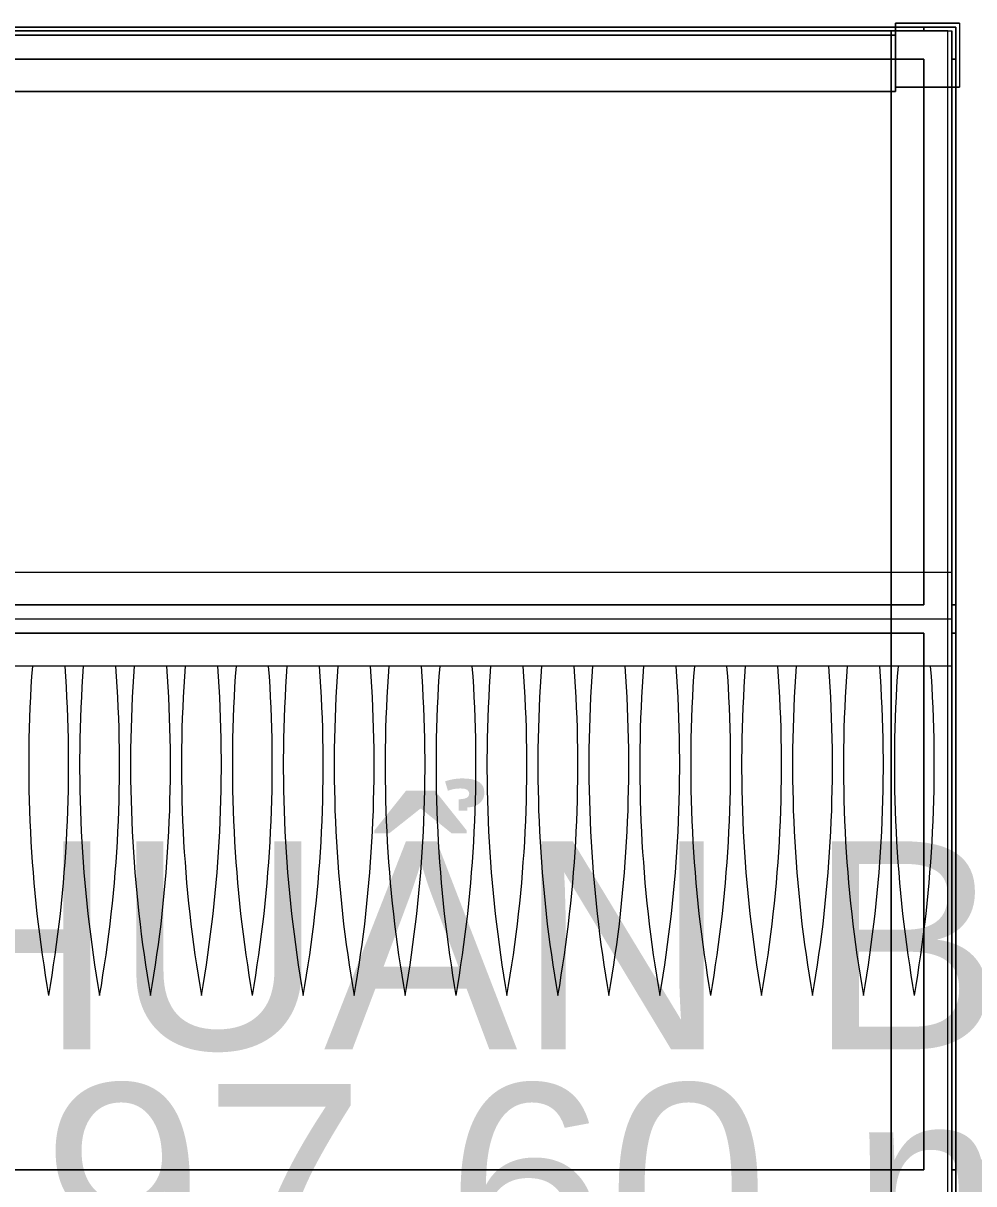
# Model space of a CAD drawing. Header units: millimetres. Extents: x -22227 to 20164, y 15335 to 61747.
# Drawn here: x -9589 to -8579, y 52338 to 53571 of the extents above; entities that cross this region are included whole.
import ezdxf

# ---------------------------------------------------------------- set-up
doc = ezdxf.new("R2010")
doc.units = ezdxf.units.MM
for name, color, linetype, lineweight in [('A-AREA-IDEN', 7, 'Continuous', 9), ('A-DETL-GENF', 7, 'Continuous', 5), ('M-EQPM', 7, 'Continuous', 5)]:
    doc.layers.add(name, color=color, linetype=linetype, lineweight=lineweight)
doc.styles.add('Arial_3', font='arial.ttf', dxfattribs={"height": 221})

# ---------------------------------------------------------------- blocks, each defined once
blk = doc.blocks.new('AHU - 2-2150388-MẶT BẰNG BỐ TRÍ THIẾT BỊ')
at = {"layer": 'A-DETL-GENF'}
for p, q in [((-1137.5, -797.5), (-1137.5, 797.5)), ((-1137.5, 797.5), (-1037.5, 797.5)), ((-1137.5, -797.5), (-1137.5, 797.5)), ((-1137.5, 797.5), (-1037.5, 797.5)), ((-1087.5, 797.5), (-1087.5, -797.5)), ((-1087.5, 797.5), (-1087.5, -797.5)), ((-1037.5, 797.5), (-1037.5, -797.5)), ((-1037.5, 797.5), (-1037.5, -797.5)), ((-1037.5, 774.8), (-1037.5, 740.2)), ((-1037.5, 774.8), (-1037.5, 740.2)), ((-1037.5, 720.7), (-1037.5, 686.1)), ((-1037.5, 720.7), (-1037.5, 686.1)), ((-1037.5, 666.6), (-1037.5, 632)), ((-1037.5, 666.6), (-1037.5, 632)), ((-1037.5, 612.5), (-1037.5, 577.8)), ((-1037.5, 612.5), (-1037.5, 577.8)), ((-1037.5, 558.4), (-1037.5, 523.7)), ((-1037.5, 558.4), (-1037.5, 523.7)), ((-1037.5, 504.3), (-1037.5, 469.6)), ((-1037.5, 504.3), (-1037.5, 469.6)), ((-1037.5, 450.2), (-1037.5, 415.5)), ((-1037.5, 450.2), (-1037.5, 415.5)), ((-1037.5, 396.1), (-1037.5, 361.4)), ((-1037.5, 396.1), (-1037.5, 361.4)), ((-1037.5, 342), (-1037.5, 307.3)), ((-1037.5, 342), (-1037.5, 307.3)), ((-1037.5, 287.9), (-1037.5, 253.2)), ((-1037.5, 287.9), (-1037.5, 253.2)), ((-1037.5, 233.8), (-1037.5, 199.1)), ((-1037.5, 233.8), (-1037.5, 199.1)), ((-1037.5, 179.7), (-1037.5, 145)), ((-1037.5, 179.7), (-1037.5, 145)), ((-1037.5, 125.5), (-1037.5, 90.9)), ((-1037.5, 125.5), (-1037.5, 90.9)), ((-1037.5, 71.4), (-1037.5, 36.8)), ((-1037.5, 71.4), (-1037.5, 36.8)), ((-1037.5, 17.3), (-1037.5, -17.3)), ((-1037.5, 17.3), (-1037.5, -17.3)), ((-1037.5, -36.8), (-1037.5, -71.4)), ((-1037.5, -36.8), (-1037.5, -71.4)), ((-1037.5, -90.9), (-1037.5, -125.5)), ((-1037.5, -90.9), (-1037.5, -125.5)), ((-1037.5, -145), (-1037.5, -179.7)), ((-1037.5, -145), (-1037.5, -179.7))]:
    blk.add_line(p, q, dxfattribs=at)
for centre, start, end in [((-932.6, -650), 80.12, 94.209), ((-932.6, -650), 80.12, 94.209), ((-932.6, 2165), 265.791, 279.88), ((-932.6, 2165), 265.791, 279.88), ((-932.6, -704.1), 80.12, 94.209), ((-932.6, -704.1), 80.12, 94.209), ((-932.6, 2110.9), 265.791, 279.88), ((-932.6, 2110.9), 265.791, 279.88), ((-932.6, -758.2), 80.12, 94.209), ((-932.6, -758.2), 80.12, 94.209), ((-932.6, 2056.8), 265.791, 279.88), ((-932.6, 2056.8), 265.791, 279.88), ((-932.6, -812.3), 80.12, 94.209), ((-932.6, -812.3), 80.12, 94.209), ((-932.6, 2002.7), 265.791, 279.88), ((-932.6, 2002.7), 265.791, 279.88), ((-932.6, -866.4), 80.12, 94.209), ((-932.6, -866.4), 80.12, 94.209), ((-932.6, 1948.6), 265.791, 279.88), ((-932.6, 1948.6), 265.791, 279.88), ((-932.6, -920.5), 80.12, 94.209), ((-932.6, -920.5), 80.12, 94.209), ((-932.6, 1894.5), 265.791, 279.88), ((-932.6, 1894.5), 265.791, 279.88), ((-932.6, -974.6), 80.12, 94.209), ((-932.6, -974.6), 80.12, 94.209), ((-932.6, 1840.4), 265.791, 279.88), ((-932.6, 1840.4), 265.791, 279.88), ((-932.6, -1028.7), 80.12, 94.209), ((-932.6, -1028.7), 80.12, 94.209), ((-932.6, 1786.2), 265.791, 279.88), ((-932.6, 1786.2), 265.791, 279.88), ((-932.6, -1082.9), 80.12, 94.209), ((-932.6, -1082.9), 80.12, 94.209), ((-932.6, 1732.1), 265.791, 279.88), ((-932.6, 1732.1), 265.791, 279.88), ((-932.6, -1137), 80.12, 94.209), ((-932.6, -1137), 80.12, 94.209), ((-932.6, 1678), 265.791, 279.88), ((-932.6, 1678), 265.791, 279.88), ((-932.6, -1191.1), 80.12, 94.209), ((-932.6, -1191.1), 80.12, 94.209), ((-932.6, 1623.9), 265.791, 279.88), ((-932.6, 1623.9), 265.791, 279.88), ((-932.6, -1245.2), 80.12, 94.209), ((-932.6, -1245.2), 80.12, 94.209), ((-932.6, 1569.8), 265.791, 279.88), ((-932.6, 1569.8), 265.791, 279.88), ((-932.6, -1299.3), 80.12, 94.209), ((-932.6, -1299.3), 80.12, 94.209), ((-932.6, 1515.7), 265.791, 279.88), ((-932.6, 1515.7), 265.791, 279.88), ((-932.6, -1353.4), 80.12, 94.209), ((-932.6, -1353.4), 80.12, 94.209), ((-932.6, 1461.6), 265.791, 279.88), ((-932.6, 1461.6), 265.791, 279.88), ((-932.6, -1407.5), 80.12, 94.209), ((-932.6, -1407.5), 80.12, 94.209), ((-932.6, 1407.5), 265.791, 279.88), ((-932.6, 1407.5), 265.791, 279.88), ((-932.6, -1461.6), 80.12, 94.209), ((-932.6, -1461.6), 80.12, 94.209), ((-932.6, 1353.4), 265.791, 279.88), ((-932.6, 1353.4), 265.791, 279.88), ((-932.6, -1515.7), 80.12, 94.209), ((-932.6, -1515.7), 80.12, 94.209), ((-932.6, 1299.3), 265.791, 279.88), ((-932.6, 1299.3), 265.791, 279.88), ((-932.6, -1569.8), 80.12, 94.209), ((-932.6, -1569.8), 80.12, 94.209), ((-932.6, 1245.2), 265.791, 279.88), ((-932.6, 1245.2), 265.791, 279.88)]:
    blk.add_arc(centre, 1428.7, start, end, dxfattribs=at)
at = {"layer": 'M-EQPM'}
for p, q in [((-1720.5, 737.5), (-1720.5, 805.5)), ((-1720.5, 805.5), (-1720.5, 737.5)), ((-1720.5, 805.5), (-1720.5, 737.5)), ((-1720.5, 737.5), (-1720.5, 805.5)), ((-1720.5, 805.5), (-1652.5, 805.5)), ((-1720.5, 805.5), (-1652.5, 805.5)), ((-1720.5, 805.5), (-1652.5, 805.5)), ((-1720.5, 805.5), (-1652.5, 805.5)), ((-1720.5, 737.5), (-1720.5, 805.5)), ((-1720.5, 805.5), (-1720.5, 737.5)), ((-1720.5, 805.5), (-1720.5, 737.5)), ((-1720.5, 737.5), (-1720.5, 805.5)), ((-1720.5, 805.5), (-1652.5, 805.5)), ((-1720.5, 805.5), (-1652.5, 805.5)), ((-1720.5, 805.5), (-1652.5, 805.5)), ((-1720.5, 805.5), (-1652.5, 805.5)), ((-1716.5, 737.5), (-1716.5, 801.5)), ((-1716.5, 801.5), (-1652.5, 801.5)), ((-1716.5, 801.5), (-1652.5, 801.5)), ((-1716.5, 737.5), (-1716.5, 801.5)), ((-1716.5, 801.5), (-1652.5, 801.5)), ((-1716.5, 801.5), (-1652.5, 801.5)), ((-1716.5, 801.5), (-1716.5, 737.5)), ((-1716.5, 801.5), (-1716.5, 737.5)), ((-1716.5, 801.5), (1716.5, 801.5)), ((1716.5, 801.5), (-1716.5, 801.5)), ((-1716.5, 801.5), (-1716.5, -801.5)), ((-1716.5, 801.5), (-1716.5, -801.5)), ((-1716.5, 737.5), (-1716.5, 801.5)), ((-1716.5, 801.5), (-1652.5, 801.5)), ((-1716.5, 801.5), (-1652.5, 801.5)), ((-1716.5, 737.5), (-1716.5, 801.5)), ((-1716.5, 801.5), (-1652.5, 801.5)), ((-1716.5, 801.5), (-1652.5, 801.5)), ((-1716.5, 801.5), (-1716.5, 737.5)), ((-1716.5, 801.5), (-1716.5, 737.5)), ((-1716.5, 801.5), (1716.5, 801.5)), ((1716.5, 801.5), (-1716.5, 801.5)), ((-1716.5, 801.5), (-1716.5, -801.5)), ((-1716.5, 801.5), (-1716.5, -801.5)), ((-1102.5, 801.5), (-1682.5, 801.5)), ((-1682.5, 801.5), (-1682.5, 797.5)), ((-1682.5, 797.5), (-1682.5, 801.5)), ((-1682.5, 801.5), (-1102.5, 801.5)), ((-1102.5, 801.5), (-1682.5, 801.5)), ((-1682.5, 801.5), (-1682.5, 797.5)), ((-1682.5, 797.5), (-1682.5, 801.5)), ((-1682.5, 801.5), (-1102.5, 801.5)), ((-1652.5, 801.5), (-1652.5, 805.5)), ((-1652.5, 805.5), (-1652.5, 737.5)), ((-1652.5, 737.5), (-1652.5, 805.5)), ((-1652.5, 805.5), (-1652.5, 801.5)), ((-1652.5, 801.5), (-1652.5, 805.5)), ((-1652.5, 805.5), (-1652.5, 737.5)), ((-1652.5, 737.5), (-1652.5, 805.5)), ((-1652.5, 805.5), (-1652.5, 801.5)), ((-1652.5, 737.5), (-1652.5, 801.5)), ((-1652.5, 801.5), (-1652.5, 737.5)), ((-1652.5, 737.5), (-1652.5, 801.5)), ((-1652.5, 801.5), (-1652.5, 737.5)), ((-1102.5, 801.5), (-1102.5, 797.5)), ((-1102.5, 797.5), (-1102.5, 801.5)), ((-1102.5, 801.5), (-1102.5, 797.5)), ((-1102.5, 797.5), (-1102.5, 801.5)), ((-502.5, 801.5), (-1072.5, 801.5)), ((-1072.5, 797.5), (-1072.5, 801.5)), ((-1072.5, 801.5), (-502.5, 801.5)), ((-1072.5, 801.5), (-1072.5, 797.5)), ((-502.5, 801.5), (-1072.5, 801.5)), ((-1072.5, 797.5), (-1072.5, 801.5)), ((-1072.5, 801.5), (-502.5, 801.5)), ((-1072.5, 801.5), (-1072.5, 797.5)), ((-502.5, 801.5), (-502.5, 797.5)), ((-502.5, 797.5), (-502.5, 801.5)), ((-502.5, 801.5), (-502.5, 797.5)), ((-502.5, 797.5), (-502.5, 801.5)), ((-1712.5, -797.5), (-1712.5, 797.5)), ((-1712.5, 797.5), (1712.5, 797.5)), ((-1712.5, -797.5), (-1712.5, 797.5)), ((1712.5, 797.5), (-1712.5, 797.5)), ((-1712.5, -797.5), (-1712.5, 797.5)), ((-1712.5, 797.5), (1712.5, 797.5)), ((-1712.5, -797.5), (-1712.5, 797.5)), ((1712.5, 797.5), (-1712.5, 797.5)), ((1712.5, 793), (-1712.5, 793)), ((-1712.5, 733), (-1712.5, 793)), ((-1712.5, 793), (-1712.5, 791)), ((-1712.5, 793), (-1712.5, 791)), ((-1712.5, 793), (-1712.5, 733)), ((1712.5, 793), (-1712.5, 793)), ((1712.5, 793), (-1712.5, 793)), ((1712.5, 793), (-1712.5, 793)), ((-1712.5, 733), (-1712.5, 793)), ((-1712.5, 793), (-1712.5, 791)), ((-1712.5, 793), (-1712.5, 791)), ((-1712.5, 793), (-1712.5, 733)), ((1712.5, 793), (-1712.5, 793)), ((1712.5, 793), (-1712.5, 793)), ((-1712.5, 791), (-1712.5, 740.2)), ((-1712.5, 740.2), (-1712.5, 791)), ((-1712.5, 791), (-1712.5, 740.2)), ((-1712.5, 740.2), (-1712.5, 791)), ((-1102.5, 797.5), (-1682.5, 797.5)), ((-1682.5, 797.5), (-1102.5, 797.5)), ((-1102.5, 797.5), (-1682.5, 797.5)), ((-1682.5, 797.5), (-1102.5, 797.5)), ((-502.5, 797.5), (-1072.5, 797.5)), ((-1072.5, 797.5), (-502.5, 797.5)), ((-502.5, 797.5), (-1072.5, 797.5)), ((-1072.5, 797.5), (-502.5, 797.5)), ((-1716.5, -767.5), (-1716.5, 767.5)), ((-1716.5, 767.5), (-1716.5, -767.5)), ((-1716.5, 767.5), (-1712.5, 767.5)), ((-1712.5, 767.5), (-1716.5, 767.5)), ((-1716.5, -767.5), (-1716.5, 767.5)), ((-1716.5, 767.5), (-1716.5, -767.5)), ((-1716.5, 767.5), (-1712.5, 767.5)), ((-1712.5, 767.5), (-1716.5, 767.5)), ((-1712.5, 767.5), (-1712.5, -767.5)), ((-1712.5, 767.5), (-1712.5, -767.5)), ((-1712.5, 767.5), (-1712.5, -767.5)), ((-1712.5, 767.5), (-1712.5, -767.5)), ((-1102.5, 767.5), (-1682.5, 767.5)), ((-1682.5, -767.5), (-1682.5, 767.5)), ((-1682.5, 767.5), (-1682.5, -767.5)), ((-1682.5, 767.5), (-1102.5, 767.5)), ((-1102.5, 767.5), (-1682.5, 767.5)), ((-1682.5, -767.5), (-1682.5, 767.5)), ((-1682.5, 767.5), (-1682.5, -767.5)), ((-1682.5, 767.5), (-1102.5, 767.5)), ((-1102.5, -767.5), (-1102.5, 767.5)), ((-1102.5, 767.5), (-1102.5, -767.5)), ((-1102.5, -767.5), (-1102.5, 767.5)), ((-1102.5, 767.5), (-1102.5, -767.5)), ((-502.5, 767.5), (-1072.5, 767.5)), ((-1072.5, -767.5), (-1072.5, 767.5)), ((-1072.5, 767.5), (-502.5, 767.5)), ((-1072.5, 767.5), (-1072.5, -767.5)), ((-502.5, 767.5), (-1072.5, 767.5)), ((-1072.5, -767.5), (-1072.5, 767.5)), ((-1072.5, 767.5), (-502.5, 767.5)), ((-1072.5, 767.5), (-1072.5, -767.5)), ((-502.5, -767.5), (-502.5, 767.5)), ((-502.5, 767.5), (-502.5, -767.5)), ((-502.5, -767.5), (-502.5, 767.5)), ((-502.5, 767.5), (-502.5, -767.5)), ((-1712.5, 737.5), (-1712.5, 740.2)), ((-1712.5, 737.5), (-1712.5, 740.2)), ((-1712.5, 737.5), (-1712.5, 740.2)), ((-1712.5, 737.5), (-1712.5, 740.2)), ((-1652.5, 737.5), (-1720.5, 737.5)), ((-1720.5, 737.5), (-1716.5, 737.5)), ((-1716.5, 737.5), (-1720.5, 737.5)), ((-1720.5, 737.5), (-1652.5, 737.5)), ((-1652.5, 737.5), (-1720.5, 737.5)), ((-1720.5, 737.5), (-1716.5, 737.5)), ((-1716.5, 737.5), (-1720.5, 737.5)), ((-1720.5, 737.5), (-1652.5, 737.5)), ((-1652.5, 737.5), (-1716.5, 737.5)), ((-1716.5, 737.5), (-1652.5, 737.5)), ((-1652.5, 737.5), (-1716.5, 737.5)), ((-1716.5, 737.5), (-1652.5, 737.5)), ((-1712.5, 733), (1712.5, 733)), ((1712.5, 733), (-1712.5, 733)), ((-1712.5, 733), (1712.5, 733)), ((1712.5, 733), (-1712.5, 733)), ((-1708, 737.5), (-1708, -737.5)), ((-1648, 737.5), (-1708, 737.5)), ((-1706, 737.5), (-1708, 737.5)), ((-1706, 737.5), (-1708, 737.5)), ((-1708, 737.5), (-1648, 737.5)), ((-1708, -737.5), (-1708, 737.5)), ((-1708, -737.5), (-1708, 737.5)), ((-1708, 737.5), (-1708, -737.5)), ((-1648, 737.5), (-1708, 737.5)), ((-1706, 737.5), (-1708, 737.5)), ((-1706, 737.5), (-1708, 737.5)), ((-1708, 737.5), (-1648, 737.5)), ((-1708, -737.5), (-1708, 737.5)), ((-1708, -737.5), (-1708, 737.5)), ((-1706, 737.5), (-1655.2, 737.5)), ((-1655.2, 737.5), (-1706, 737.5)), ((-1706, 737.5), (-1655.2, 737.5)), ((-1655.2, 737.5), (-1706, 737.5)), ((-1655.2, 737.5), (-1652.5, 737.5)), ((-1655.2, 737.5), (-1652.5, 737.5)), ((-1655.2, 737.5), (-1652.5, 737.5)), ((-1655.2, 737.5), (-1652.5, 737.5)), ((-1648, 737.5), (-1648, -737.5)), ((-1648, -737.5), (-1648, 737.5)), ((-1648, 737.5), (-1648, -737.5)), ((-1648, -737.5), (-1648, 737.5))]:
    blk.add_line(p, q, dxfattribs=at)
blk = doc.blocks.new('AK-SGS-M3-Hrvt_rvt-1-MẶT BẰNG BỐ TRÍ THIẾT BỊ')
at = {"layer": 'M-EQPM', "lineweight": 9, "rotation": 270.0000000000001}
blk.add_blockref('AHU - 2-2150388-MẶT BẰNG BỐ TRÍ THIẾT BỊ', (-9399.8, 51850.9), dxfattribs=at)
blk.add_blockref('AHU - 2-2150388-MẶT BẰNG BỐ TRÍ THIẾT BỊ', (-9399.8, 51850.9), dxfattribs=at)
blk.add_blockref('AHU - 2-2150388-MẶT BẰNG BỐ TRÍ THIẾT BỊ', (-9399.8, 51850.9), dxfattribs=at)

msp = doc.modelspace()

# ---------------------------------------------------------------- block references
at = {"lineweight": 5}
msp.add_blockref('AK-SGS-M3-Hrvt_rvt-1-MẶT BẰNG BỐ TRÍ THIẾT BỊ', (0, 0), dxfattribs=at)

# ---------------------------------------------------------------- texts
at = {"layer": 'A-AREA-IDEN', "char_height": 221, "line_spacing_factor": 0.936439, "style": 'Arial_3'}
for s, insert, width, attachment_point in [('\\pxqc,t9.76923,19.53846,29.30769,39.07692,48.84615,58.61538,68.38462,78.15385,87.92308,97.69231,107.46154,117.23077,127,136.76923,146.53846,156.30769,166.07692,175.84615,185.61538,195.38462,205.15385,214.92308,224.69231,234.46154,244.23077,254,263.76923,273.53846,283.30769,293.07692,302.84615,312.61538;{P.CHUẨN BỊ MẪU}', (-8961, 52432.5), 2507.5, 8), ('\\pxqc,t9.76923,19.53846,29.30769,39.07692,48.84615,58.61538,68.38462,78.15385,87.92308,97.69231,107.46154,117.23077,127,136.76923,146.53846,156.30769,166.07692,175.84615,185.61538,195.38462,205.15385,214.92308,224.69231,234.46154,244.23077,254,263.76923,273.53846,283.30769,293.07692,302.84615,312.61538;{97.60 m²}', (-8960.1, 52332.4), 1213.8, 5)]:
    msp.add_mtext(s, dxfattribs=dict(at, insert=insert, width=width, attachment_point=attachment_point))

doc.saveas('drawing.dxf')
